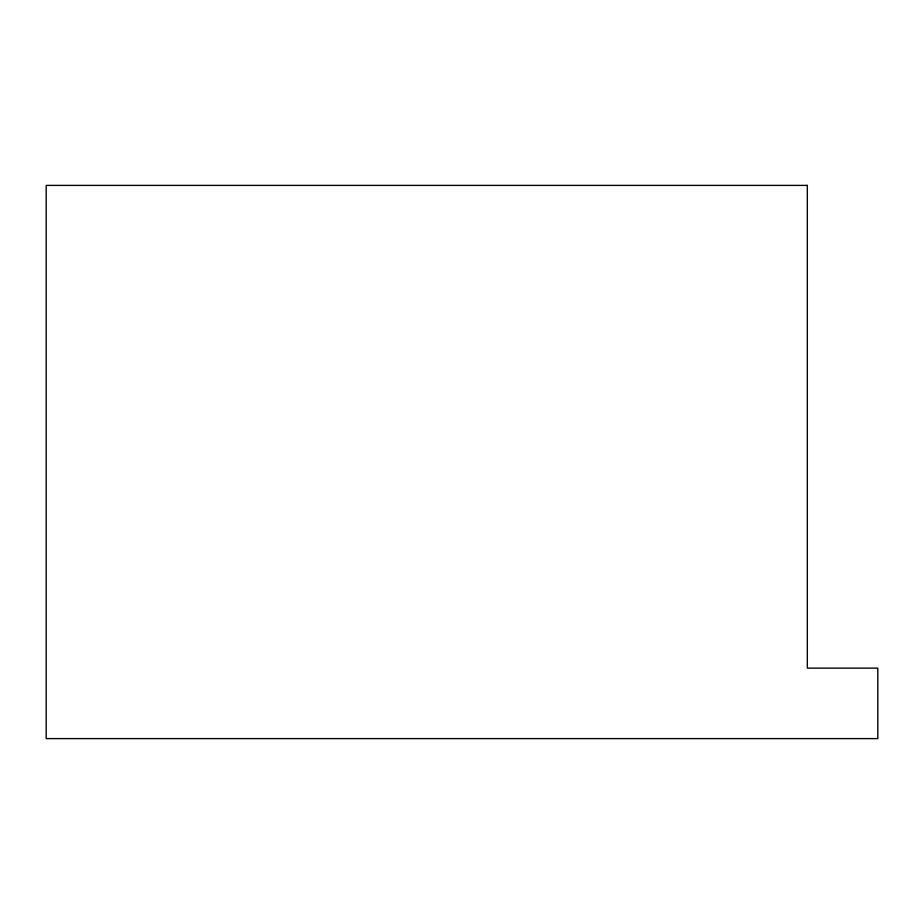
<?xml version="1.0" encoding="UTF-8"?>
<svg xmlns="http://www.w3.org/2000/svg" width="924" height="924" viewBox="0 0 924 924"><rect width="100%" height="100%" fill="white"/><g stroke="black" fill="none" stroke-linecap="round" stroke-linejoin="round"><path stroke-width="1.39" d="M807.322 185.389L46.2 185.389L46.2 738.611L877.8 738.611L877.8 668.133L807.322 668.133L807.322 185.389"/></g></svg>
